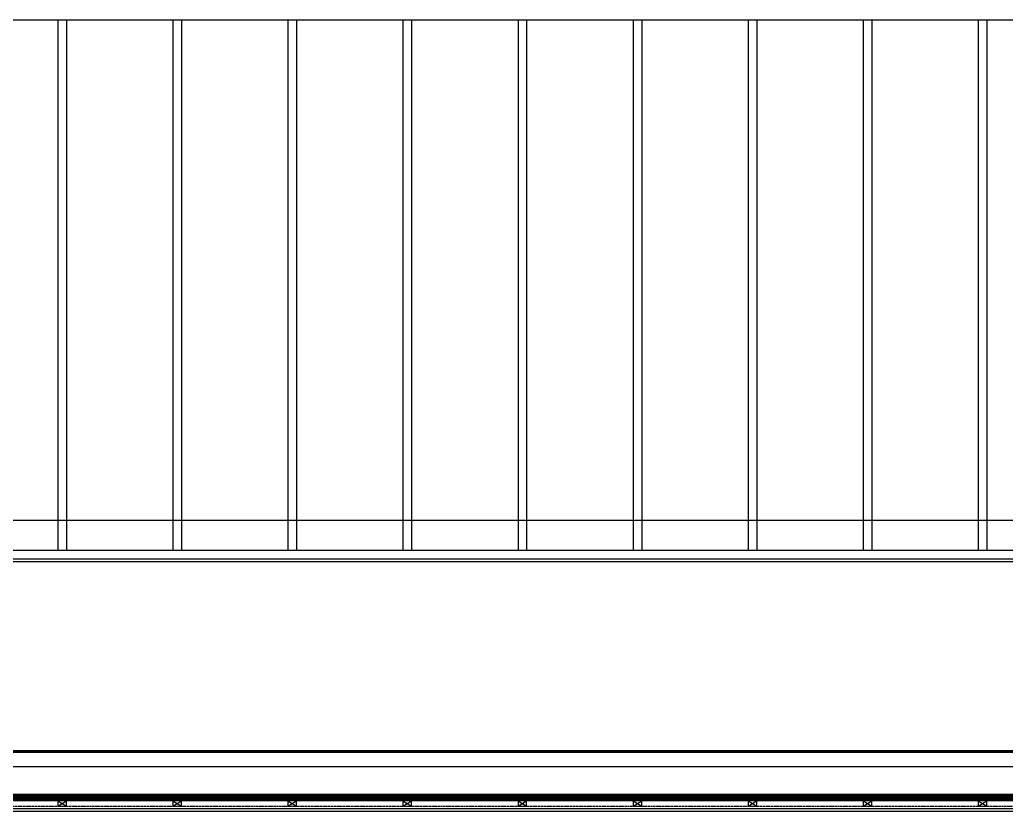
# Model space of a CAD drawing. Header units: millimetres. Extents: x -21175 to -1372, y -2274 to 1893.
# Drawn here: x -11444 to -6300, y -2234 to 1893 of the extents above; entities that cross this region are included whole.
import ezdxf

# ---------------------------------------------------------------- set-up
doc = ezdxf.new("R2010")
doc.units = ezdxf.units.MM
doc.linetypes.add('ACAD_ISO02W100', pattern=[15, 12, -3])
doc.layers.get('0').update_dxf_attribs({"lineweight": 25, "true_color": 0xffffff})
doc.layers.add('Madrier', color=1, linetype='Continuous', lineweight=25, true_color=0xff0000)

# ---------------------------------------------------------------- blocks, each defined once
blk = doc.blocks.new('tasseau_plan')
for p, q in [((45, 0), (0, 0)), ((0, 0), (0, -27)), ((0, -27), (45, 0)), ((0, 0), (45, -27)), ((45, -27), (45, 0)), ((0, -27), (45, -27))]:
    blk.add_line(p, q)
blk = doc.blocks.new('montant')
for p, q in [((0, 2765), (0, 0)), ((0, 2765), (45, 2765)), ((45, 2765), (45, 0)), ((0, 0), (45, 0))]:
    blk.add_line(p, q)

msp = doc.modelspace()

# ---------------------------------------------------------------- hatches: boundary and pattern name
h = msp.add_hatch()
h.set_pattern_fill('JIS_WOOD', color=256, scale=5, angle=90, style=0)
h.paths.add_polyline_path([(-20245.79555, -1917), (-2495.79555, -1917), (-2495.79555, -1925), (-20245.79555, -1925)], flags=0)
h = msp.add_hatch()
h.set_pattern_fill('JIS_WOOD', color=256, scale=5, angle=90, style=0)
h.paths.add_polyline_path([(-2495.79555, -2180), (-2495.79555, -2145), (-20320.68919, -2144.88086), (-20320.79555, -2180)], flags=0)

# ---------------------------------------------------------------- linework, layer by layer
for p, q in [((-20245.79555, 1893), (-2495.79555, 1893)), ((-20245.79555, -872), (-2495.79555, -872)), ((-20245.79555, -917), (-2495.79555, -917)), ((-20245.79555, -932), (-2420.79555, -932)), ((-20245.79555, -1917), (-2495.79555, -1917)), ((-2495.79555, -2180), (-20320.79555, -2180)), ((-20320.79555, -2234), (-2495.79555, -2234))]:
    msp.add_line(p, q)
at = {"linetype": 'ACAD_ISO02W100'}
msp.add_line((-20320.79555, -2207), (-2495.79555, -2207), dxfattribs=at)
at = {"layer": 'Madrier'}
for p, q in [((-20245.79555, -717), (-2495.79555, -717)), ((-20245.79555, -917), (-2495.79555, -917)), ((-20245.79555, -1925), (-2495.79555, -1925)), ((-20200.79555, -2000), (-2495.79555, -2000)), ((-20245.79555, -2145), (-2495.79555, -2145)), ((-20245.79555, -2220), (-2495.79555, -2220))]:
    msp.add_line(p, q, dxfattribs=at)

# ---------------------------------------------------------------- block references
for name, p in [('montant', (-11245.79555, -872)), ('montant', (-10645.79555, -872)), ('montant', (-10045.79555, -872)), ('montant', (-9445.79555, -872)), ('montant', (-8845.79555, -872)), ('montant', (-8245.79555, -872)), ('montant', (-7645.79555, -872)), ('montant', (-7045.79555, -872)), ('montant', (-6445.79555, -872)), ('tasseau_plan', (-11245.79555, -2180)), ('tasseau_plan', (-10645.79555, -2180)), ('tasseau_plan', (-10045.79555, -2180)), ('tasseau_plan', (-9445.79555, -2180)), ('tasseau_plan', (-8845.79555, -2180)), ('tasseau_plan', (-8245.79555, -2180)), ('tasseau_plan', (-7645.79555, -2180)), ('tasseau_plan', (-7045.79555, -2180)), ('tasseau_plan', (-6445.79555, -2180))]:
    msp.add_blockref(name, p)

doc.saveas('drawing.dxf')
